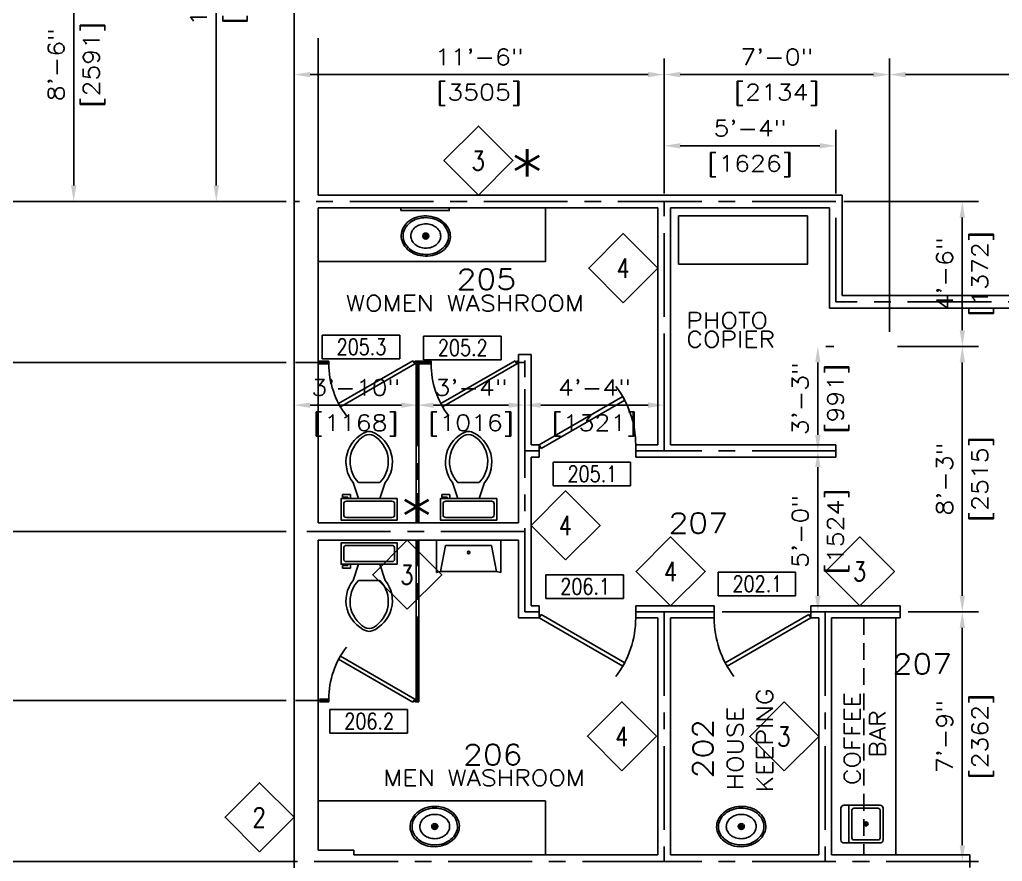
# Model space of a CAD drawing. Header units: inches. Extents: x -57 to 2699, y 7 to 1793.
# Drawn here: x 1802 to 2168.4, y 915 to 1228.8 of the extents above; entities that cross this region are included whole.
import ezdxf
from ezdxf.enums import TextEntityAlignment as Align

# ---------------------------------------------------------------- set-up
doc = ezdxf.new("R2010")
doc.units = ezdxf.units.IN
doc.header["$MEASUREMENT"] = 0
doc.linetypes.add('CENTER', pattern=[2, 1.25, -0.25, 0.25, -0.25])
doc.linetypes.add('HIDDEN', pattern=[0.375, 0.25, -0.125])
for name, color, linetype in [('Architectura_Floor_Plan_Mirror', 144, 'Continuous'), ('Architectural_Floor_Plan_Door', 175, 'Continuous'), ('Architectural_Floor_Plan_Sink', 11, 'Continuous'), ('Architectural_Floor_Plan_Wall', 152, 'Continuous'), ('Architectural_Floor_Plan_WC', 153, 'Continuous'), ('Architectural_Plan_Center', 134, 'CENTER'), ('Architectural_Plan_Dim', 40, 'Continuous'), ('Architectural_Plan_Text1', 40, 'Continuous'), ('Floor_Plan_PCopier', 150, 'Continuous'), ('L4', 150, 'Continuous'), ('TEXT2', 94, 'Continuous')]:
    doc.layers.add(name, color=color, linetype=linetype)
doc.styles.add('ROMANS-115', font='romans.shx', dxfattribs={"width": 1.15})
doc.styles.add('ROMANS80', font='romans.shx', dxfattribs={"width": 0.8})
doc.dimstyles.new('116-ROMANS-115-PS', dxfattribs={"dimscale": 96, "dimtxt": 0.0625, "dimasz": 0.0625, "dimexe": 0.0625, "dimexo": 0.03125, "dimgap": 0.03125, "dimtad": 1, "dimdec": 3, "dimrnd": 0.125, "dimzin": 1, "dimdsep": 46, "dimlunit": 4, "dimtxsty": 'ROMANS-115', "dimcen": 0.125, "dimclrd": 256, "dimclre": 256, "dimclrt": 256, "dimadec": 0, "dimazin": 0, "dimtfac": 1, "dimtdec": 3, "dimtofl": 0, "dimtmove": 0, "dimatfit": 0, "dimfxl": 1, "dimfrac": 2, "dimtolj": 1, "dimtzin": 0, "dimarcsym": 0})

# ---------------------------------------------------------------- blocks, each defined once
blk = doc.blocks.new('Door - Left Hung 36 in.')
blk.add_lwpolyline([(0.75, -1.3), (0, 0), (31.18, 18), (31.93, 16.7)], close=True)
blk.add_arc((0, 0), 36, 0, 37.3101)
blk = doc.blocks.new('Toilet - top')
for p, q in [((9.5, -6), (9.5, -2)), ((-10, -8.5), (-8, -8.5)), ((-10, -9.5), (-10, -8.5)), ((-7, -9.5), (-10, -9.5)), ((-8, -8.5), (-8, -8)), ((-7, -8), (-7, -9.5)), ((-4, -8), (-6, -14)), ((4, -8), (6, -14)), ((4, -14), (-4, -14))]:
    blk.add_line(p, q)
blk.add_lwpolyline([(10.5, -8), (10.5, 0), (-10.5, 0), (-10.5, -8)], close=True)
for points in [[(-9.5, -2), (-9.5, -6)], [(8.5, -1), (-8.5, -1)], [(-8.5, -7), (8.5, -7)]]:
    blk.add_lwpolyline(points)
for centre, radius, start, end in [((-8.62, -1.88), 0.884, 81.8699, 188.1301), ((8.62, -1.88), 0.884, 351.8699, 98.1301), ((-8.62, -6.12), 0.884, 171.8699, 278.1301), ((8.62, -6.12), 0.884, 261.8699, 8.1301), ((3.52, -21.58), 12.17, 141.4691, 247.9714), ((4.2, -21.82), 11.33, 136.3677, 238.9468), ((-3.52, -21.58), 12.17, 292.0284, 38.5307), ((-4.2, -21.82), 11.33, 301.053, 43.6321), ((0, -27.88), 4, 245.7318, 294.2682), ((0, -29), 4, 254.8605, 285.1395)]:
    blk.add_arc(centre, radius, start, end)
blk = doc.blocks.new('Sink - Oval top')
for p, q in [((-1, 0), (1, 0)), ((0, 1), (0, -1))]:
    blk.add_line(p, q)
at = {"linetype": 'Continuous'}
for points in [[(-12.23, 0.39, 0.117634), (-11.46, -3.36, 0.104469), (-8.88, -6.8, 0.090016), (-5.08, -9.07, 0.08192), (-0.32, -10.02, 0.08192), (4.49, -9.38, 0.090016), (8.42, -7.36, 0.104469), (11.22, -4.09, 0.117634), (12.23, -0.39, 0.117634), (11.46, 3.36, 0.104469), (8.88, 6.8, 0.090016), (5.08, 9.07, 0.08192), (0.32, 10.02, 0.08192), (-4.49, 9.38, 0.090016), (-8.42, 7.36, 0.104469), (-11.22, 4.09, 0.117634)], [(-11.29, 0.16, 0.118622), (-10.52, -3.25, 0.104678), (-8.07, -6.36, 0.089562), (-4.54, -8.37, 0.081185), (-0.13, -9.15, 0.081185), (4.3, -8.49, 0.089562), (7.89, -6.58, 0.104678), (10.42, -3.55, 0.118622), (11.29, -0.16, 0.118622), (10.52, 3.25, 0.104678), (8.07, 6.36, 0.089562), (4.54, 8.37, 0.081185), (0.13, 9.15, 0.081185), (-4.3, 8.49, 0.089562), (-7.89, 6.58, 0.104678), (-10.42, 3.55, 0.118622)], [(-7.42, 0.08, 0.118283), (-6.91, -2.17, 0.104607), (-5.29, -4.21, 0.089718), (-2.97, -5.53, 0.081436), (-0.07, -6.04, 0.081436), (2.84, -5.59, 0.089718), (5.2, -4.33, 0.104607), (6.86, -2.32, 0.118283), (7.42, -0.08, 0.118283), (6.91, 2.17, 0.104607), (5.29, 4.21, 0.089718), (2.97, 5.53, 0.081436), (0.07, 6.04, 0.081436), (-2.84, 5.59, 0.089718), (-5.2, 4.33, 0.104607), (-6.86, 2.32, 0.118283)]]:
    blk.add_lwpolyline(points, format="xyb", close=True, dxfattribs=at)
for radius in [1.5, 1]:
    blk.add_circle((0, 0), radius)
blk = doc.blocks.new('Urinal')
for p, q in [((0, 12), (1.53, 11.72)), ((0, 0), (0, 12)), ((22.47, 11.72), (1.53, 11.72)), ((1.53, 11.72), (3.45, 2.01)), ((22.47, 11.72), (20.55, 2.01)), ((24, 12), (22.47, 11.72)), ((24, 0), (24, 12)), ((0, 0), (24, 0)), ((3.45, 2.01), (20.55, 2.01))]:
    blk.add_line(p, q)
blk.add_circle((12, 4.61), 0.456)
blk = doc.blocks.new('*D236')
at = {"layer": 'Architectural_Plan_Dim', "lineweight": -2, "transparency": 16777216}
for p, q in [((1780.65, 1563.01), (1773.4, 1563.01)), ((1779.4, 1557.01), (1779.4, 1167.01)), ((1901.34, 1161.01), (1773.4, 1161.01))]:
    blk.add_line(p, q, dxfattribs=at)
at = {"layer": 'Architectural_Plan_Dim', "transparency": 16777216}
for points in [[(1778.4, 1557.01), (1780.4, 1557.01), (1779.4, 1563.01)], [(1778.4, 1167.01), (1780.4, 1167.01), (1779.4, 1161.01)]]:
    blk.add_solid(points, dxfattribs=at)
at = {"layer": 'DEFPOINTS', "color": 0, "transparency": 16777216}
for p in [(1783.65, 1563.01), (1779.4, 1161.01), (1904.34, 1161.01)]:
    blk.add_point(p, dxfattribs=at)
at = {"layer": 'Architectural_Plan_Dim', "transparency": 16777216, "char_height": 6, "attachment_point": 5, "rotation": 90, "style": 'ROMANS-115'}
for s, insert in [('\\A1;[10211]', (1786.97, 1362.01)), ('\\A1;33\'-6"', (1772.83, 1362.01))]:
    blk.add_mtext(s, dxfattribs=dict(at, insert=insert))
blk = doc.blocks.new('Wall Number')
at = {"color": 5}
blk.add_lwpolyline([(-21.45, -21.45), (0, 0), (-21.45, 21.45), (-42.89, 0)], close=True, dxfattribs=at)
at = {"layer": 'TEXT2', "style": 'ROMANS80', "width": 0.8}
blk.add_attdef('WALL', text='', height=12, dxfattribs=at).set_placement((-21.62, -0.08), align=Align.MIDDLE)
blk = doc.blocks.new('DOOR2')
at = {"layer": 'L4'}
for p, q in [((0, 13.18), (43.28, 13.18)), ((0, 0), (0, 13.18)), ((43.28, 13.18), (43.28, 0)), ((43.28, 0), (0, 0))]:
    blk.add_line(p, q, dxfattribs=at)
at = {"layer": 'L4', "style": 'ROMANS80', "width": 0.8}
blk.add_attdef('DOOR', text='', height=9, dxfattribs=at).set_placement((21.91, 6.68), align=Align.MIDDLE)
blk = doc.blocks.new('*D252')
at = {"layer": 'Architectural_Plan_Dim', "lineweight": -2, "transparency": 16777216}
for p, q in [((1904.34, 1201.71), (1904.34, 1214.34)), ((2042.34, 1211.34), (2042.34, 1214.34)), ((2036.34, 1208.34), (1910.34, 1208.34))]:
    blk.add_line(p, q, dxfattribs=at)
at = {"layer": 'Architectural_Plan_Dim', "transparency": 16777216}
for points in [[(1910.34, 1209.34), (1910.34, 1207.34), (1904.34, 1208.34)], [(2036.34, 1209.34), (2036.34, 1207.34), (2042.34, 1208.34)]]:
    blk.add_solid(points, dxfattribs=at)
at = {"layer": 'DEFPOINTS', "color": 0, "transparency": 16777216}
for p in [(1904.34, 1208.34), (2042.34, 1208.34), (1904.34, 1198.71)]:
    blk.add_point(p, dxfattribs=at)
at = {"layer": 'Architectural_Plan_Dim', "transparency": 16777216, "char_height": 6, "attachment_point": 5, "style": 'ROMANS-115'}
for s, insert in [('\\A1;11\'-6"', (1973.34, 1214.91)), ('\\A1;[3505]', (1973.34, 1200.77))]:
    blk.add_mtext(s, dxfattribs=dict(at, insert=insert))
blk = doc.blocks.new('*D253')
at = {"layer": 'Architectural_Plan_Dim', "lineweight": -2, "transparency": 16777216}
for p, q in [((1904.34, 1088.09), (1904.34, 1091.09)), ((1950.34, 1088.09), (1950.34, 1091.09)), ((1910.34, 1085.09), (1944.34, 1085.09))]:
    blk.add_line(p, q, dxfattribs=at)
at = {"layer": 'Architectural_Plan_Dim', "transparency": 16777216}
for points in [[(1910.34, 1086.09), (1910.34, 1084.09), (1904.34, 1085.09)], [(1944.34, 1086.09), (1944.34, 1084.09), (1950.34, 1085.09)]]:
    blk.add_solid(points, dxfattribs=at)
at = {"layer": 'DEFPOINTS', "color": 0, "transparency": 16777216}
for p in [(1904.34, 1085.09), (1950.34, 1085.09), (1950.34, 1085.09)]:
    blk.add_point(p, dxfattribs=at)
at = {"layer": 'Architectural_Plan_Dim', "transparency": 16777216, "char_height": 6, "attachment_point": 5, "style": 'ROMANS-115'}
for s, insert in [('\\A1;3\'-10"', (1927.34, 1091.66)), ('\\A1;[1168]', (1927.34, 1077.52))]:
    blk.add_mtext(s, dxfattribs=dict(at, insert=insert))
blk = doc.blocks.new('*D254')
at = {"layer": 'Architectural_Plan_Dim', "lineweight": -2, "transparency": 16777216}
for p, q in [((1950.34, 1088.09), (1950.34, 1091.09)), ((1990.34, 1088.09), (1990.34, 1091.09)), ((1956.34, 1085.09), (1984.34, 1085.09))]:
    blk.add_line(p, q, dxfattribs=at)
at = {"layer": 'Architectural_Plan_Dim', "transparency": 16777216}
for points in [[(1956.34, 1086.09), (1956.34, 1084.09), (1950.34, 1085.09)], [(1984.34, 1086.09), (1984.34, 1084.09), (1990.34, 1085.09)]]:
    blk.add_solid(points, dxfattribs=at)
at = {"layer": 'DEFPOINTS', "color": 0, "transparency": 16777216}
for p in [(1950.34, 1085.09), (1990.34, 1085.09), (1990.34, 1085.09)]:
    blk.add_point(p, dxfattribs=at)
at = {"layer": 'Architectural_Plan_Dim', "transparency": 16777216, "char_height": 6, "attachment_point": 5, "style": 'ROMANS-115'}
for s, insert in [('\\A1;3\'-4"', (1970.34, 1091.66)), ('\\A1;[1016]', (1970.34, 1077.52))]:
    blk.add_mtext(s, dxfattribs=dict(at, insert=insert))
blk = doc.blocks.new('*D255')
at = {"layer": 'Architectural_Plan_Dim', "lineweight": -2, "transparency": 16777216}
for p, q in [((1901.34, 975.01), (1773.4, 975.01)), ((1779.4, 969.01), (1779.4, 921.01)), ((1904.59, 915.01), (1773.4, 915.01))]:
    blk.add_line(p, q, dxfattribs=at)
at = {"layer": 'Architectural_Plan_Dim', "transparency": 16777216}
for points in [[(1778.4, 969.01), (1780.4, 969.01), (1779.4, 975.01)], [(1778.4, 921.01), (1780.4, 921.01), (1779.4, 915.01)]]:
    blk.add_solid(points, dxfattribs=at)
at = {"layer": 'DEFPOINTS', "color": 0, "transparency": 16777216}
for p in [(1904.34, 975.01), (1779.4, 915.01), (1907.59, 915.01)]:
    blk.add_point(p, dxfattribs=at)
at = {"layer": 'Architectural_Plan_Dim', "transparency": 16777216, "char_height": 6, "attachment_point": 5, "rotation": 90, "style": 'ROMANS-115'}
for s, insert in [('\\A1;5\'-0"', (1772.83, 945.01)), ('\\A1;[1524]', (1786.97, 945.01))]:
    blk.add_mtext(s, dxfattribs=dict(at, insert=insert))
blk = doc.blocks.new('*D256')
at = {"layer": 'Architectural_Plan_Dim', "lineweight": -2, "transparency": 16777216}
for p, q in [((1782.4, 1161.01), (1785.4, 1161.01)), ((1779.4, 1155.01), (1779.4, 1107.01)), ((1901.34, 1101.01), (1773.4, 1101.01))]:
    blk.add_line(p, q, dxfattribs=at)
at = {"layer": 'Architectural_Plan_Dim', "transparency": 16777216}
for points in [[(1778.4, 1155.01), (1780.4, 1155.01), (1779.4, 1161.01)], [(1778.4, 1107.01), (1780.4, 1107.01), (1779.4, 1101.01)]]:
    blk.add_solid(points, dxfattribs=at)
at = {"layer": 'DEFPOINTS', "color": 0, "transparency": 16777216}
for p in [(1779.4, 1161.01), (1779.4, 1101.01), (1904.34, 1101.01)]:
    blk.add_point(p, dxfattribs=at)
at = {"layer": 'Architectural_Plan_Dim', "transparency": 16777216, "char_height": 6, "attachment_point": 5, "rotation": 90, "style": 'ROMANS-115'}
for s, insert in [('\\A1;5\'-0"', (1772.83, 1131.01)), ('\\A1;[1524]', (1786.97, 1131.01))]:
    blk.add_mtext(s, dxfattribs=dict(at, insert=insert))
blk = doc.blocks.new('*D257')
at = {"layer": 'Architectural_Plan_Dim', "lineweight": -2, "transparency": 16777216}
for p, q in [((1782.4, 1101.01), (1785.4, 1101.01)), ((1779.4, 1095.01), (1779.4, 1044.01)), ((1901.34, 1038.01), (1773.4, 1038.01))]:
    blk.add_line(p, q, dxfattribs=at)
at = {"layer": 'Architectural_Plan_Dim', "transparency": 16777216}
for points in [[(1778.4, 1095.01), (1780.4, 1095.01), (1779.4, 1101.01)], [(1778.4, 1044.01), (1780.4, 1044.01), (1779.4, 1038.01)]]:
    blk.add_solid(points, dxfattribs=at)
at = {"layer": 'DEFPOINTS', "color": 0, "transparency": 16777216}
for p in [(1779.4, 1101.01), (1779.4, 1038.01), (1904.34, 1038.01)]:
    blk.add_point(p, dxfattribs=at)
at = {"layer": 'Architectural_Plan_Dim', "transparency": 16777216, "char_height": 6, "attachment_point": 5, "rotation": 90, "style": 'ROMANS-115'}
for s, insert in [('\\A1;5\'-3"', (1772.83, 1069.51)), ('\\A1;[1600]', (1786.97, 1069.51))]:
    blk.add_mtext(s, dxfattribs=dict(at, insert=insert))
blk = doc.blocks.new('*D260')
at = {"layer": 'Architectural_Plan_Dim', "lineweight": -2, "transparency": 16777216}
for p, q in [((2133.34, 1008.01), (2159.49, 1008.01)), ((2153.49, 1002.01), (2153.49, 921.01)), ((2142.71, 915.01), (2159.49, 915.01))]:
    blk.add_line(p, q, dxfattribs=at)
at = {"layer": 'Architectural_Plan_Dim', "transparency": 16777216}
for points in [[(2152.49, 1002.01), (2154.49, 1002.01), (2153.49, 1008.01)], [(2152.49, 921.01), (2154.49, 921.01), (2153.49, 915.01)]]:
    blk.add_solid(points, dxfattribs=at)
at = {"layer": 'DEFPOINTS', "color": 0, "transparency": 16777216}
for p in [(2130.34, 1008.01), (2139.71, 915.01), (2153.49, 915.01)]:
    blk.add_point(p, dxfattribs=at)
at = {"layer": 'Architectural_Plan_Dim', "transparency": 16777216, "char_height": 6, "attachment_point": 5, "rotation": 90, "style": 'ROMANS-115'}
for s, insert in [('\\A1;[2362]', (2161.06, 961.51)), ('\\A1;7\'-9"', (2146.92, 961.51))]:
    blk.add_mtext(s, dxfattribs=dict(at, insert=insert))
blk = doc.blocks.new('*D261')
at = {"layer": 'Architectural_Plan_Dim', "lineweight": -2, "transparency": 16777216}
for p, q in [((2042.34, 1164.01), (2042.34, 1214.34)), ((2126.34, 1211.34), (2126.34, 1214.34)), ((2048.34, 1208.34), (2120.34, 1208.34))]:
    blk.add_line(p, q, dxfattribs=at)
at = {"layer": 'Architectural_Plan_Dim', "transparency": 16777216}
for points in [[(2048.34, 1209.34), (2048.34, 1207.34), (2042.34, 1208.34)], [(2120.34, 1209.34), (2120.34, 1207.34), (2126.34, 1208.34)]]:
    blk.add_solid(points, dxfattribs=at)
at = {"layer": 'DEFPOINTS', "color": 0, "transparency": 16777216}
for p in [(2126.34, 1208.34), (2126.34, 1208.34), (2042.34, 1161.01)]:
    blk.add_point(p, dxfattribs=at)
at = {"layer": 'Architectural_Plan_Dim', "transparency": 16777216, "char_height": 6, "attachment_point": 5, "style": 'ROMANS-115'}
for s, insert in [('\\A1;7\'-0"', (2084.34, 1214.91)), ('\\A1;[2134]', (2084.34, 1200.77))]:
    blk.add_mtext(s, dxfattribs=dict(at, insert=insert))
blk = doc.blocks.new('*D262')
at = {"layer": 'Architectural_Plan_Dim', "lineweight": -2, "transparency": 16777216}
for p, q in [((2042.34, 1105.79), (2042.34, 1079.09)), ((1990.34, 1085.73), (1990.34, 1091.09)), ((1996.34, 1085.09), (2036.34, 1085.09))]:
    blk.add_line(p, q, dxfattribs=at)
at = {"layer": 'Architectural_Plan_Dim', "transparency": 16777216}
for points in [[(1996.34, 1086.09), (1996.34, 1084.09), (1990.34, 1085.09)], [(2036.34, 1086.09), (2036.34, 1084.09), (2042.34, 1085.09)]]:
    blk.add_solid(points, dxfattribs=at)
at = {"layer": 'DEFPOINTS', "color": 0, "transparency": 16777216}
for p in [(2042.34, 1108.79), (2042.34, 1085.09), (1990.34, 1082.73)]:
    blk.add_point(p, dxfattribs=at)
at = {"layer": 'Architectural_Plan_Dim', "transparency": 16777216, "char_height": 6, "attachment_point": 5, "style": 'ROMANS-115'}
for s, insert in [('\\A1;4\'-4"', (2016.34, 1091.66)), ('\\A1;[1321]', (2016.34, 1077.52))]:
    blk.add_mtext(s, dxfattribs=dict(at, insert=insert))
blk = doc.blocks.new('*D264')
at = {"layer": 'Architectural_Plan_Dim', "lineweight": -2, "transparency": 16777216}
for p, q in [((2102.62, 1068.01), (2105.62, 1068.01)), ((2099.62, 1062.01), (2099.62, 1014.01)), ((2063.96, 1008.01), (2105.62, 1008.01))]:
    blk.add_line(p, q, dxfattribs=at)
at = {"layer": 'Architectural_Plan_Dim', "transparency": 16777216}
for points in [[(2098.62, 1062.01), (2100.62, 1062.01), (2099.62, 1068.01)], [(2098.62, 1014.01), (2100.62, 1014.01), (2099.62, 1008.01)]]:
    blk.add_solid(points, dxfattribs=at)
at = {"layer": 'DEFPOINTS', "color": 0, "transparency": 16777216}
for p in [(2099.62, 1068.01), (2060.96, 1008.01), (2099.62, 1008.01)]:
    blk.add_point(p, dxfattribs=at)
at = {"layer": 'Architectural_Plan_Dim', "transparency": 16777216, "char_height": 6, "attachment_point": 5, "rotation": 90, "style": 'ROMANS-115'}
for s, insert in [('\\A1;[1524]', (2107.19, 1038.01)), ('\\A1;5\'-0"', (2093.05, 1038.01))]:
    blk.add_mtext(s, dxfattribs=dict(at, insert=insert))
blk = doc.blocks.new('*D267')
at = {"layer": 'Architectural_Plan_Dim', "lineweight": -2, "transparency": 16777216}
for p, q in [((2153.48, 1107.01), (2159.49, 1107.01)), ((2153.49, 1014.01), (2153.49, 1101.01)), ((2153.48, 1008.01), (2159.49, 1008.01))]:
    blk.add_line(p, q, dxfattribs=at)
at = {"layer": 'Architectural_Plan_Dim', "transparency": 16777216}
for points in [[(2152.49, 1101.01), (2154.49, 1101.01), (2153.49, 1107.01)], [(2152.49, 1014.01), (2154.49, 1014.01), (2153.49, 1008.01)]]:
    blk.add_solid(points, dxfattribs=at)
at = {"layer": 'DEFPOINTS', "color": 0, "transparency": 16777216}
for p in [(2150.48, 1107.01), (2153.49, 1107.01), (2150.48, 1008.01)]:
    blk.add_point(p, dxfattribs=at)
at = {"layer": 'Architectural_Plan_Dim', "transparency": 16777216, "char_height": 6, "attachment_point": 5, "rotation": 90, "style": 'ROMANS-115'}
for s, insert in [('\\A1;8\'-3"', (2146.92, 1057.51)), ('\\A1;[2515]', (2161.06, 1057.51))]:
    blk.add_mtext(s, dxfattribs=dict(at, insert=insert))
blk = doc.blocks.new('*D268')
at = {"layer": 'Architectural_Plan_Dim', "lineweight": -2, "transparency": 16777216}
for p, q in [((2106.34, 1164.01), (2106.34, 1187.78)), ((2042.34, 1182.48), (2042.34, 1175.78)), ((2048.34, 1181.78), (2100.34, 1181.78))]:
    blk.add_line(p, q, dxfattribs=at)
at = {"layer": 'Architectural_Plan_Dim', "transparency": 16777216}
for points in [[(2048.34, 1182.78), (2048.34, 1180.78), (2042.34, 1181.78)], [(2100.34, 1182.78), (2100.34, 1180.78), (2106.34, 1181.78)]]:
    blk.add_solid(points, dxfattribs=at)
at = {"layer": 'DEFPOINTS', "color": 0, "transparency": 16777216}
for p in [(2042.34, 1185.48), (2106.34, 1181.78), (2106.34, 1161.01)]:
    blk.add_point(p, dxfattribs=at)
at = {"layer": 'Architectural_Plan_Dim', "transparency": 16777216, "char_height": 6, "attachment_point": 5, "style": 'ROMANS-115'}
for s, insert in [('\\A1;5\'-4"', (2074.34, 1188.35)), ('\\A1;[1626]', (2074.34, 1174.2))]:
    blk.add_mtext(s, dxfattribs=dict(at, insert=insert))
blk = doc.blocks.new('*D306')
at = {"layer": 'Architectural_Plan_Dim', "lineweight": -2, "transparency": 16777216}
for p, q in [((1825.18, 1263.01), (1828.18, 1263.01)), ((1822.18, 1167.01), (1822.18, 1257.01)), ((1825.18, 1161.01), (1828.18, 1161.01))]:
    blk.add_line(p, q, dxfattribs=at)
at = {"layer": 'Architectural_Plan_Dim', "transparency": 16777216}
for points in [[(1821.18, 1257.01), (1823.18, 1257.01), (1822.18, 1263.01)], [(1821.18, 1167.01), (1823.18, 1167.01), (1822.18, 1161.01)]]:
    blk.add_solid(points, dxfattribs=at)
at = {"layer": 'DEFPOINTS', "color": 0, "transparency": 16777216}
for p in [(1822.18, 1263.01), (1822.18, 1263.01), (1822.18, 1161.01)]:
    blk.add_point(p, dxfattribs=at)
at = {"layer": 'Architectural_Plan_Dim', "transparency": 16777216, "char_height": 6, "attachment_point": 5, "rotation": 90, "style": 'ROMANS-115'}
for s, insert in [('\\A1;8\'-6"', (1815.61, 1212.01)), ('\\A1;[2591]', (1829.75, 1212.01))]:
    blk.add_mtext(s, dxfattribs=dict(at, insert=insert))
blk = doc.blocks.new('*D307')
at = {"layer": 'Architectural_Plan_Dim', "lineweight": -2, "transparency": 16777216}
for p, q in [((1901.34, 1325.01), (1869.34, 1325.01)), ((1875.34, 1319.01), (1875.34, 1167.01)), ((1901.34, 1161.01), (1869.34, 1161.01))]:
    blk.add_line(p, q, dxfattribs=at)
at = {"layer": 'Architectural_Plan_Dim', "transparency": 16777216}
for points in [[(1874.34, 1319.01), (1876.34, 1319.01), (1875.34, 1325.01)], [(1874.34, 1167.01), (1876.34, 1167.01), (1875.34, 1161.01)]]:
    blk.add_solid(points, dxfattribs=at)
at = {"layer": 'DEFPOINTS', "color": 0, "transparency": 16777216}
for p in [(1904.34, 1325.01), (1875.34, 1161.01), (1904.34, 1161.01)]:
    blk.add_point(p, dxfattribs=at)
at = {"layer": 'Architectural_Plan_Dim', "transparency": 16777216, "char_height": 6, "attachment_point": 5, "rotation": 90, "style": 'ROMANS-115'}
for s, insert in [('\\A1;13\'-8"', (1868.76, 1243.01)), ('\\A1;[4166]', (1882.91, 1243.01))]:
    blk.add_mtext(s, dxfattribs=dict(at, insert=insert))
blk = doc.blocks.new('*D316')
at = {"layer": 'Architectural_Plan_Dim', "lineweight": -2, "transparency": 16777216}
for p, q in [((2102.62, 1107.01), (2105.62, 1107.01)), ((2099.62, 1074.01), (2099.62, 1101.01)), ((2102.62, 1068.01), (2105.62, 1068.01))]:
    blk.add_line(p, q, dxfattribs=at)
at = {"layer": 'Architectural_Plan_Dim', "transparency": 16777216}
for points in [[(2098.62, 1101.01), (2100.62, 1101.01), (2099.62, 1107.01)], [(2098.62, 1074.01), (2100.62, 1074.01), (2099.62, 1068.01)]]:
    blk.add_solid(points, dxfattribs=at)
at = {"layer": 'DEFPOINTS', "color": 0, "transparency": 16777216}
for p in [(2099.62, 1107.01), (2099.62, 1107.01), (2099.62, 1068.01)]:
    blk.add_point(p, dxfattribs=at)
at = {"layer": 'Architectural_Plan_Dim', "transparency": 16777216, "char_height": 6, "attachment_point": 5, "rotation": 90, "style": 'ROMANS-115'}
for s, insert in [('\\A1;3\'-3"', (2093.05, 1087.51)), ('\\A1;[991]', (2107.19, 1087.51))]:
    blk.add_mtext(s, dxfattribs=dict(at, insert=insert))
blk = doc.blocks.new('*D318')
at = {"layer": 'Architectural_Plan_Dim', "lineweight": -2, "transparency": 16777216}
for p, q in [((2126.34, 1112.38), (2126.34, 1214.34)), ((2552.34, 1112.38), (2552.34, 1214.34)), ((2132.34, 1208.34), (2546.34, 1208.34))]:
    blk.add_line(p, q, dxfattribs=at)
at = {"layer": 'Architectural_Plan_Dim', "transparency": 16777216}
for points in [[(2132.34, 1209.34), (2132.34, 1207.34), (2126.34, 1208.34)], [(2546.34, 1209.34), (2546.34, 1207.34), (2552.34, 1208.34)]]:
    blk.add_solid(points, dxfattribs=at)
at = {"layer": 'DEFPOINTS', "color": 0, "transparency": 16777216}
for p in [(2552.34, 1208.34), (2126.34, 1109.38), (2552.34, 1109.38)]:
    blk.add_point(p, dxfattribs=at)
at = {"layer": 'Architectural_Plan_Dim', "transparency": 16777216, "char_height": 6, "attachment_point": 5, "style": 'ROMANS-115'}
for s, insert in [('\\A1;35\'-6"', (2339.34, 1214.91)), ('\\A1;[10820]', (2339.34, 1200.77))]:
    blk.add_mtext(s, dxfattribs=dict(at, insert=insert))
blk = doc.blocks.new('*D319')
at = {"layer": 'Architectural_Plan_Dim', "lineweight": -2, "transparency": 16777216}
for p, q in [((2109.34, 1161.01), (2159.49, 1161.01)), ((2153.49, 1155.01), (2153.49, 1113.01)), ((2129.34, 1107.01), (2159.49, 1107.01))]:
    blk.add_line(p, q, dxfattribs=at)
at = {"layer": 'Architectural_Plan_Dim', "transparency": 16777216}
for points in [[(2152.49, 1155.01), (2154.49, 1155.01), (2153.49, 1161.01)], [(2152.49, 1113.01), (2154.49, 1113.01), (2153.49, 1107.01)]]:
    blk.add_solid(points, dxfattribs=at)
at = {"layer": 'DEFPOINTS', "color": 0, "transparency": 16777216}
for p in [(2106.34, 1161.01), (2126.34, 1107.01), (2153.49, 1107.01)]:
    blk.add_point(p, dxfattribs=at)
at = {"layer": 'Architectural_Plan_Dim', "transparency": 16777216, "char_height": 6, "attachment_point": 5, "rotation": 90, "style": 'ROMANS-115'}
for s, insert in [('\\A1;[1372]', (2161.06, 1134.01)), ('\\A1;4\'-6"', (2146.92, 1134.01))]:
    blk.add_mtext(s, dxfattribs=dict(at, insert=insert))

msp = doc.modelspace()

# ---------------------------------------------------------------- linework, layer by layer
at = {"layer": 'Architectura_Floor_Plan_Mirror'}
msp.add_lwpolyline([(1944.17813871, 1157.63336199), (1962.17813871, 1157.63336199), (1962.17813871, 1158.63336199), (1944.17813871, 1158.63336199)], close=True, dxfattribs=at)
at = {"layer": 'Architectural_Floor_Plan_Sink'}
for p, q in [((2128.71409027, 1005.75836199), (2128.71409027, 917.25836199)), ((1913.33909027, 937.50836199), (1998.05310207, 937.50836199)), ((1913.33909027, 919.13335999), (1913.33909027, 937.50836199)), ((1913.33909027, 937.50836199), (1913.33909027, 919.13335999)), ((1998.05310207, 937.50836199), (1998.05310207, 917.38336199)), ((2111.2084032, 921.85919546), (2111.2084032, 935.92169546)), ((2122.0834032, 934.79669546), (2113.0834032, 934.79669546)), ((1913.33909027, 919.13335999), (1926.58909027, 919.13335999)), ((1926.58909027, 919.13335999), (1926.58909027, 917.38336199)), ((1926.58909027, 917.38336199), (1998.05310207, 917.38336199))]:
    msp.add_line(p, q, dxfattribs=at)
msp.add_lwpolyline([(1913.33909027, 1138.63336199), (1998.05310207, 1138.63336199), (1998.05310207, 1158.63336199), (1913.33909027, 1158.63336199)], close=True, dxfattribs=at)
at = {"layer": 'Architectural_Floor_Plan_Sink', "linetype": 'HIDDEN', "ltscale": 25}
msp.add_lwpolyline([(2116.71409027, 917.38336199), (2104.71409027, 917.38336199), (2104.71409027, 1005.75836199), (2116.71409027, 1005.75836199)], close=True, dxfattribs=at)
at = {"layer": 'Architectural_Floor_Plan_Sink'}
for points in [[(2108.2084032, 922.98419546), (2108.2084032, 934.79669546)], [(2109.3334032, 935.92169546), (2122.8334032, 935.92169546)], [(2123.9584032, 934.79669546), (2123.9584032, 922.98419546)], [(2112.3334032, 923.73419546), (2112.3334032, 934.04669546)], [(2122.8334032, 934.04669546), (2122.8334032, 923.73419546)], [(2122.8334032, 921.85919546), (2109.3334032, 921.85919546)], [(2122.0834032, 922.98419546), (2113.0834032, 922.98419546)]]:
    msp.add_lwpolyline(points, dxfattribs=at)
for radius in [0.75, 0.375]:
    msp.add_circle((2117.5834032, 928.98419546), radius, dxfattribs=at)
for centre, radius, start, end in [((2109.3334032, 934.79669546), 1.125, 90, 180), ((2113.0834032, 934.04669546), 0.75, 90, 180), ((2122.0834032, 934.04669546), 0.75, 0, 90), ((2122.8334032, 934.79669546), 1.125, 0, 90), ((2113.0834032, 923.73419546), 0.75, 180, 270), ((2122.0834032, 923.73419546), 0.75, 270, 0), ((2109.3334032, 922.98419546), 1.125, 180, 270), ((2122.8334032, 922.98419546), 1.125, 270, 0)]:
    msp.add_arc(centre, radius, start, end, dxfattribs=at)
at = {"layer": 'Architectural_Floor_Plan_Wall'}
for p, q in [((1904.33909027, 483.00836199), (1904.33909027, 1563.00836199)), ((1913.33909027, 1163.38336199), (1913.33909027, 1221.88336399)), ((2108.71409027, 1163.38336199), (1913.33909027, 1163.38336199)), ((2108.71409027, 1126.00836199), (2108.71409027, 1163.38336199)), ((1913.33909027, 1041.25836199), (1913.33909027, 1158.63336199)), ((2039.96409027, 1158.63336199), (1913.33909027, 1158.63336199)), ((1998.05310207, 1158.63336199), (1924.17810207, 1158.63336199)), ((2039.96409027, 1070.25836199), (2039.96409027, 1158.63336199)), ((2103.96409027, 1158.63336199), (2044.71409027, 1158.63336199)), ((2044.71409027, 1070.25836199), (2044.71409027, 1158.63336199)), ((2103.96409027, 1121.25836199), (2103.96409027, 1158.63336199)), ((2264.33909027, 1126.00836199), (2108.71409027, 1126.00836199)), ((2264.33909027, 1121.25836199), (2103.96409027, 1121.25836199)), ((1987.96409027, 1041.25836199), (1987.96409027, 1104.00836199)), ((1992.71409027, 1104.00836199), (1987.96409027, 1104.00836199)), ((1992.71409027, 1070.25836199), (1992.71409027, 1104.00836199)), ((1917.30744027, 1101.50836199), (1913.33909027, 1101.50836199)), ((1917.30744027, 1100.50836199), (1913.33909027, 1100.50836199)), ((1917.30744027, 1100.50836199), (1917.30744027, 1101.50836199)), ((1949.30784027, 1100.50836199), (1949.30784027, 1101.50836199)), ((1955.43244027, 1101.50836199), (1949.30784027, 1101.50836199)), ((1949.83909027, 1100.50836199), (1949.30784027, 1100.50836199)), ((1949.83909027, 1041.25836199), (1949.83909027, 1100.50836199)), ((1950.83909027, 1041.25836199), (1950.83909027, 1100.50836199)), ((1950.83909027, 1100.50836199), (1955.43244027, 1100.50836199)), ((1955.43244027, 1100.50836199), (1950.83909027, 1100.50836199)), ((1955.43244027, 1100.50836199), (1955.43244027, 1101.50836199)), ((1987.96409027, 1101.50836199), (1987.43284027, 1101.50836199)), ((1987.43284027, 1100.50836199), (1987.43284027, 1101.50836199)), ((1987.96409027, 1100.50836199), (1987.43284027, 1100.50836199)), ((1987.43284027, 1100.50836199), (1987.96409027, 1100.50836199)), ((1995.71409027, 1070.25836199), (1992.71409027, 1070.25836199)), ((1995.71409027, 1065.75836199), (1995.71409027, 1070.25836199)), ((2031.71409027, 1065.75836199), (2031.71409027, 1070.25836199)), ((2039.96409027, 1070.25836199), (2031.71409027, 1070.25836199)), ((2106.33909027, 1070.25836199), (2044.71409027, 1070.25836199)), ((2106.33909027, 1065.75836199), (2106.33909027, 1070.25836199)), ((1992.71409027, 1065.75836199), (1992.71409027, 1010.25836199)), ((1995.71409027, 1065.75836199), (1992.71409027, 1065.75836199)), ((2106.33909027, 1065.75836199), (2031.71409027, 1065.75836199)), ((1987.96409027, 1041.25836199), (1913.33909027, 1041.25836199)), ((1987.96409027, 1034.75836199), (1913.33909027, 1034.75836199)), ((1913.33909027, 919.13335999), (1913.33909027, 1034.75836199)), ((1949.83909027, 1034.75836199), (1949.83909027, 975.50836199)), ((1950.83909027, 1034.75836199), (1950.83909027, 974.50836199)), ((1987.96409027, 1005.75836199), (1987.96409027, 1034.75836199)), ((1995.71409027, 1010.25836199), (1992.71409027, 1010.25836199)), ((1995.71409027, 1010.25836199), (1995.71409027, 1005.75836199)), ((2031.71409027, 1010.25836199), (2031.71409027, 1005.75836199)), ((2060.96409027, 1010.25836199), (2031.71409027, 1010.25836199)), ((2060.96409027, 1010.25836199), (2060.96409027, 1005.75836199)), ((2130.33909027, 1010.25836199), (2096.96409027, 1010.25836199)), ((2096.96409027, 1010.25836199), (2096.96409027, 1005.75836199)), ((2130.33909027, 1010.25836199), (2130.33909027, 1005.75836199)), ((1995.71409027, 1005.75836199), (1987.96409027, 1005.75836199)), ((2039.96409027, 1005.75836199), (2031.71409027, 1005.75836199)), ((2039.96409027, 1005.75836199), (2039.96409027, 917.38336199)), ((2044.71409027, 1005.75836199), (2044.71409027, 917.38336199)), ((2060.96409027, 1005.75836199), (2044.71409027, 1005.75836199)), ((2099.96409027, 1005.75836199), (2096.96409027, 1005.75836199)), ((2099.96409027, 1005.75836199), (2099.96409027, 917.38336199)), ((2130.33909027, 1005.75836199), (2104.71409027, 1005.75836199)), ((2104.71409027, 1005.75836199), (2104.71409027, 917.38336199)), ((2130.33909027, 1005.75836199), (2104.71409027, 1005.75836199)), ((1917.30744027, 975.50836199), (1913.83909027, 975.50836199)), ((1917.30744027, 975.50836199), (1917.30744027, 974.50836199)), ((1949.30784027, 975.50836199), (1949.30784027, 974.50836199)), ((1949.83909027, 975.50836199), (1949.30784027, 975.50836199)), ((1917.30744027, 974.50836199), (1913.83909027, 974.50836199)), ((1950.83909027, 974.50836199), (1949.30784027, 974.50836199)), ((1986.96409027, 917.38336199), (1926.58909027, 917.38336199)), ((2039.96409027, 917.38336199), (1926.58909027, 917.38336199)), ((2099.96409027, 917.38336199), (2044.71409027, 917.38336199)), ((2156.33909027, 917.38336199), (2104.71409027, 917.38336199)), ((2156.33909027, 917.38336199), (2156.33909027, 912.75836199))]:
    msp.add_line(p, q, dxfattribs=at)
for centre in [(2044.46409027, 1163.13336199), (2039.71409027, 1158.38336199)]:
    msp.add_arc(centre, 0.25, 0, 90, dxfattribs=at)
at = {"layer": 'Architectural_Plan_Center', "ltscale": 25}
for p, q in [((2106.33909027, 1161.00836199), (1904.33909027, 1161.00836199)), ((2042.33909027, 1068.00836199), (2042.33909027, 1161.00836199)), ((2106.33909027, 1123.63336199), (2106.33909027, 1161.00836199)), ((2264.33909027, 1123.63336199), (2106.33909027, 1123.63336199)), ((1990.33909027, 1008.00836199), (1990.33909027, 1104.00836199)), ((1917.30744027, 1101.00836199), (1904.83909027, 1101.00836199)), ((1955.43244027, 1101.00836199), (1949.30784027, 1101.00836199)), ((1950.33909027, 1101.00836199), (1950.33909027, 1041.25836199)), ((1990.33909027, 1101.00836199), (1987.43284027, 1101.00836199)), ((1995.71409027, 1068.00836199), (1990.33909027, 1068.00836199)), ((2106.33909027, 1068.00836199), (2031.71409027, 1068.00836199)), ((1990.33909027, 1038.00836199), (1904.83909027, 1038.00836199)), ((1950.33909027, 975.00836199), (1950.33909027, 1034.75836199)), ((1995.71409027, 1008.00836199), (1990.33909027, 1008.00836199)), ((2060.96409027, 1008.00836199), (2031.71409027, 1008.00836199)), ((2042.33909027, 1008.00836199), (2042.33909027, 915.00836199)), ((2130.33909027, 1008.00836199), (2096.96409027, 1008.00836199)), ((2102.33909027, 1008.00836199), (2102.33909027, 915.00836199)), ((1917.30744027, 975.00836199), (1904.83909027, 975.00836199)), ((1950.33909027, 975.00836199), (1949.30784027, 975.00836199)), ((2043.08909027, 915.00836199), (1904.33909027, 915.00836199)), ((2156.33909027, 915.00836199), (2043.08909027, 915.00836199))]:
    msp.add_line(p, q, dxfattribs=at)
at = {"layer": 'Floor_Plan_PCopier'}
msp.add_lwpolyline([(2047.71409027, 1137.63336199), (2095.71409027, 1137.63336199), (2095.71409027, 1155.63336199), (2047.71409027, 1155.63336199)], close=True, dxfattribs=at)

# ---------------------------------------------------------------- block references
at = {"layer": 'Architectural_Floor_Plan_Door', "xscale": 0.8888999999999214, "yscale": 0.8888999999999214, "zscale": 0.8888999999999214, "rotation": 180}
for p in [(1949.30784027, 1100.50836199), (1987.43284027, 1100.50836199)]:
    msp.add_blockref('Door - Left Hung 36 in.', p, dxfattribs=at)
at = {"layer": 'Architectural_Floor_Plan_Door'}
msp.add_blockref('Door - Left Hung 36 in.', (1995.71409027, 1070.25836199), dxfattribs=at)
at = {"layer": 'Architectural_Floor_Plan_Door', "xscale": -1, "rotation": 180}
msp.add_blockref('Door - Left Hung 36 in.', (1995.71409027, 1005.75836199), dxfattribs=at)
at = {"layer": 'Architectural_Floor_Plan_Door', "rotation": 180}
msp.add_blockref('Door - Left Hung 36 in.', (2096.96409027, 1005.75836199), dxfattribs=at)
at = {"layer": 'Architectural_Floor_Plan_Door', "xscale": -0.8888999999999214, "yscale": 0.8888999999999214, "zscale": 0.8889}
msp.add_blockref('Door - Left Hung 36 in.', (1949.30784027, 975.50836199), dxfattribs=at)
at = {"layer": 'Architectural_Floor_Plan_Sink', "xscale": 0.75, "yscale": 0.75, "zscale": 0.75}
msp.add_blockref('Sink - Oval top', (1953.44702613, 1148.15105154), dxfattribs=at)
at = {"layer": 'Architectural_Floor_Plan_Sink', "xscale": -0.75, "yscale": 0.75, "zscale": 0.75, "rotation": 180}
for p in [(1956.78630397, 927.99067244), (2071.06403496, 927.99067244)]:
    msp.add_blockref('Sink - Oval top', p, dxfattribs=at)
at = {"layer": 'Architectural_Floor_Plan_WC', "xscale": -1, "rotation": 180}
for name, p in [('Toilet - top', (1932.3390693, 1042.25836199)), ('Toilet - top', (1969.40159027, 1042.25836199)), ('Urinal', (1957.40159027, 1034.75836199))]:
    msp.add_blockref(name, p, dxfattribs=at)
at = {"layer": 'Architectural_Floor_Plan_WC'}
msp.add_blockref('Toilet - top', (1932.3390693, 1033.75836199), dxfattribs=at)
at = {"layer": 'Architectural_Plan_Dim', "xscale": 0.5999999998687614, "yscale": 0.5999999998796753, "zscale": 0.5999999998774926}
for p, values in [((1985.91265857, 1176.25153525), {'WALL': '3'}), ((2039.96409185, 1136.16737916), {'WALL': '4'}), ((2018.45044099, 1040.25574715), {'WALL': '4'}), ((1959.40536929, 1021.89018663), {'WALL': '3'}), ((2057.61506261, 1023.12653735), {'WALL': '4'}), ((2128.18442468, 1023.12653572), {'WALL': '3'}), ((2039.46409185, 961.63336051), {'WALL': '4'}), ((2099.96409166, 961.56621361), {'WALL': '3'}), ((1904.33909027, 931.44811431), {'WALL': '2'})]:
    msp.add_blockref('Wall Number', p, dxfattribs=at).add_auto_attribs(values)
at = {"layer": 'Architectural_Plan_Text1', "xscale": 0.6679199998853199, "yscale": 0.667919999863492, "zscale": 0.667919999863625}
for p, values in [((1914.85549922, 1102.35262632), {'DOOR': '205.3'}), ((1952.59526642, 1102.05114865), {'DOOR': '205.2'}), ((2000.92725839, 1055.0020066), {'DOOR': '205.1'}), ((2062.44862003, 1014.00052969), {'DOOR': '202.1'}), ((1998.24541468, 1013.05102987), {'DOOR': '206.1'}), ((1917.72135871, 962.78135355), {'DOOR': '206.2'})]:
    msp.add_blockref('DOOR2', p, dxfattribs=at).add_auto_attribs(values)

# ---------------------------------------------------------------- texts
at = {"layer": 'Architectural_Plan_Dim', "style": 'ROMANS-115', "width": 1.15}
for p in [(1984.12938594, 1162.58380129), (1942.95427072, 1034.3048127)]:
    msp.add_text('*', height=18, dxfattribs=at).set_placement(p)
at = {"layer": 'Architectural_Plan_Text1', "color": 71, "style": 'ROMANS-115', "width": 1.15}
for s, p in [('205', (1964.95206249, 1128.24372928)), ('207', (2043.94364052, 1037.37518066)), ('207', (2127.47866367, 984.87759172)), ('206', (1967.33583931, 951.02813319))]:
    msp.add_text(s, height=7.499999998, dxfattribs=at).set_placement(p)
at = {"layer": 'Architectural_Plan_Text1', "style": 'ROMANS-115', "width": 1.15}
for s, height, p in [('WOMEN WASHROOM', 5.9999999988, (1923.72006414, 1120.07342248)), ('PHOTO', 5.999999999, (2050.58987577, 1113.6802896)), ('COPIER', 5.999999999, (2050.58987577, 1106.62580058)), ('MEN WASHROOM', 5.9999999988, (1937.64250635, 943.16330805))]:
    msp.add_text(s, height=height, dxfattribs=at).set_placement(p)
for s, p in [('KEEPING', (2082.79386653, 940.73092938)), ('COFFEE', (2115.43679878, 943.43579898)), ('HOUSE', (2071.83358476, 941.48536853)), ('BAR', (2124.90819597, 953.619674))]:
    msp.add_text(s, height=5.999999999, rotation=90, dxfattribs=at).set_placement(p)
at = {"layer": 'Architectural_Plan_Text1', "color": 71, "style": 'ROMANS-115', "width": 1.15}
msp.add_text('202', height=7.499999998, rotation=90, dxfattribs=at).set_placement((2060.54054754, 945.96525145))

# ---------------------------------------------------------------- dimensions: what is measured, and where the dimension line sits
at = {"layer": 'Architectural_Plan_Dim'}
for base, p1, p2, picture, middle in [((1779.4014007962, 1161.0083619908), (1783.6545842267, 1563.0083619908), (1904.339090268, 1161.0083619908), '*D236', (1779.4014007962, 1362.0083619908)), ((1875.3355758686, 1161.0083598988), (1904.339090268, 1325.0083619908), (1904.339090268, 1161.0083598988), '*D307', (1875.3355758686, 1243.0083609448)), ((1822.1770755335, 1263.0083619908), (1822.1770755335, 1161.0083598988), (1822.1770755335, 1263.0083619908), '*D306', (1822.1770755335, 1212.0083609448)), ((1779.4014007962, 1101.0083619908), (1779.4014007962, 1161.0083598988), (1904.339090268, 1101.0083619908), '*D256', (1779.4014007962, 1131.0083609448)), ((2153.4901351653, 1107.0083619908), (2106.339090268, 1161.0083619908), (2126.339090268, 1107.0083619908), '*D319', (2153.4901351653, 1134.0083619908)), ((2099.6168225653, 1107.0083619908), (2099.6168225653, 1068.0083601857), (2099.6168225653, 1107.0083619908), '*D316', (2099.6168225653, 1087.5083610883)), ((2153.4901351653, 1107.0083600654), (2150.4781619677, 1008.0083603709), (2150.4781619677, 1107.0083600654), '*D267', (2153.4901351653, 1057.5083602181)), ((1779.4014007962, 1038.0083619908), (1779.4014007962, 1101.0083600839), (1904.339090268, 1038.0083619908), '*D257', (1779.4014007962, 1069.5083610373)), ((2099.6168225653, 1008.0083603709), (2099.6168225653, 1068.0083601857), (2060.9640917842, 1008.0083603709), '*D264', (2099.6168225653, 1038.0083602783)), ((2153.4901351653, 915.0083606578), (2130.3390915701, 1008.0083603709), (2139.7140915413, 915.0083606578), '*D260', (2153.4901351653, 961.5083605143)), ((1779.4014007962, 915.0083606578), (1904.339090268, 975.0083619908), (1907.5890922575, 915.0083606578), '*D255', (1779.4014007962, 945.0083613243))]:
    dim = msp.add_linear_dim(base=base, p1=p1, p2=p2, angle=90, dimstyle='116-ROMANS-115-PS', override={"dimdec": 6, "dimlfac": -192, "dimrnd": 0, "dimpost": '\\X', "dimtdec": 6}, dxfattribs=at)
    dim.commit()
    dim.dimension.update_dxf_attribs({"geometry": picture, "text_midpoint": middle})
for base, p1, p2, picture, middle in [((1904.339090268, 1208.3377094316), (2042.3390918417, 1208.3377094316), (1904.339090268, 1198.7112309855), '*D252', (1973.3390910549, 1208.3377094316)), ((2126.3390915825, 1208.3377094316), (2042.3390918417, 1161.0083598988), (2126.3390915825, 1208.3377094316), '*D261', (2084.3390917121, 1208.3377094316)), ((2552.3390902681, 1208.3377094316), (2126.339090268, 1109.3833619908), (2552.3390902681, 1109.3833619908), '*D318', (2339.339090268, 1208.3377094316)), ((2106.339090268, 1181.77586658), (2042.3390918417, 1185.4804377596), (2106.339090268, 1161.0083619908), '*D268', (2074.3390910549, 1181.77586658)), ((2042.3390918417, 1085.089518175), (1990.339090268, 1082.7344318767), (2042.3390918417, 1108.7932253512), '*D262', (2016.3390910549, 1085.089518175)), ((1950.339090268, 1085.089518175), (1904.339090268, 1085.089518175), (1950.339090268, 1085.089518175), '*D253', (1927.339090268, 1085.089518175)), ((1990.339090268, 1085.089518175), (1950.339090268, 1085.089518175), (1990.339090268, 1085.089518175), '*D254', (1970.339090268, 1085.089518175))]:
    dim = msp.add_linear_dim(base=base, p1=p1, p2=p2, dimstyle='116-ROMANS-115-PS', override={"dimdec": 6, "dimlfac": -192, "dimrnd": 0, "dimpost": '\\X', "dimtdec": 6}, dxfattribs=at)
    dim.commit()
    dim.dimension.update_dxf_attribs({"geometry": picture, "text_midpoint": middle})

doc.saveas('drawing.dxf')
